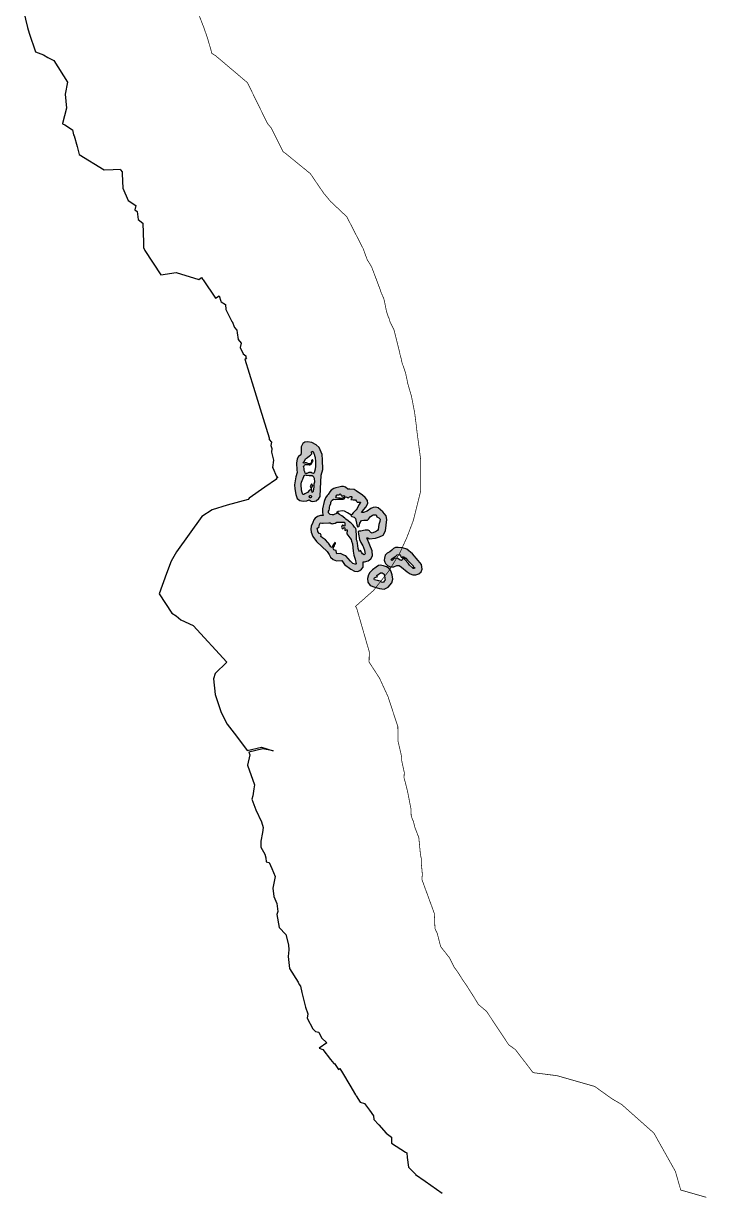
# Model space of a CAD drawing. Header units: metres. Extents: x 255476 to 378809, y 1739479 to 2227865.
# Drawn here: x 300403 to 305153, y 1946968 to 1955087 of the extents above; entities that cross this region are included whole.
import ezdxf

# ---------------------------------------------------------------- set-up
doc = ezdxf.new("R2010")
doc.units = ezdxf.units.M
doc.header["$MEASUREMENT"] = 0
for name, color, linetype in [('COASTLINE', 5, 'Continuous'), ('DISTRICT BOUNDRY', 86, 'Continuous'), ('MANGROOVE BUFFER ZONE', 120, 'Continuous')]:
    doc.layers.add(name, color=color, linetype=linetype)

msp = doc.modelspace()

# ---------------------------------------------------------------- hatches: boundary and pattern name
at = {"layer": 'MANGROOVE BUFFER ZONE'}
h = msp.add_hatch(dxfattribs=at)
h.set_pattern_fill('GRASS', color=256, scale=18)
h.paths.add_polyline_path([(302472.9, 1951947.2), (302484.2, 1951985.7), (302482.9, 1952052.9), (302479.8, 1952091.4), (302460.5, 1952138.9), (302438.9, 1952158.5), (302408.3, 1952173.5), (302379.4, 1952179.1), (302359.4, 1952176.3), (302345, 1952166), (302333.4, 1952144.8), (302334.8, 1952133.6), (302333.3, 1952104.4), (302331.6, 1952089.3), (302316.6, 1952075.6), (302307.3, 1952060.2), (302302.2, 1952030.2), (302305.1, 1951983), (302307.4, 1951966.3), (302297.1, 1951935.4), (302288.8, 1951879.9), (302290.6, 1951851.9), (302298.1, 1951813.6), (302306.3, 1951785.7), (302324.5, 1951770.3), (302348.5, 1951766), (302373.6, 1951767.6), (302389.9, 1951775.1), (302404.6, 1951765.1), (302414.8, 1951763.4), (302438.3, 1951769), (302456.9, 1951785.3), (302465.7, 1951797.8), (302468.5, 1951852.5)])
h.paths.add_polyline_path([(302421.5, 1951862.5), (302419.7, 1951851.3), (302416.7, 1951832.6), (302411.4, 1951826.3), (302407.6, 1951843.7), (302407.2, 1951857.2), (302410.7, 1951867.8), (302413, 1951870.2), (302415.2, 1951874.1), (302409.9, 1951880.6), (302408.1, 1951883.3), (302406.7, 1951885), (302404.2, 1951882), (302401.3, 1951875.1), (302396.8, 1951867.3), (302402.1, 1951858.8), (302402.8, 1951848.5), (302398.8, 1951845.1), (302392.2, 1951842), (302378.9, 1951825.5), (302360.6, 1951817.4), (302353.2, 1951813.2), (302346.3, 1951812.1), (302341.6, 1951825.4), (302337.3, 1951842.4), (302335.9, 1951857.1), (302333.9, 1951868.4), (302333.4, 1951886.5), (302333.3, 1951886.3), (302333.4, 1951886.5), (302333.4, 1951886.5), (302336.9, 1951897.1), (302341.6, 1951909.3), (302347, 1951919.9), (302355.5, 1951945.3), (302360.5, 1951948), (302366.2, 1951949), (302369.5, 1951945.8), (302391.2, 1951945.3), (302409.9, 1951943.8), (302417.2, 1951939.1), (302425.9, 1951926.5), (302426.3, 1951898.8), (302421.8, 1951884.1)], flags=16)
h.paths.add_polyline_path([(302401.2, 1951805.3), (302403.6, 1951803.4), (302406.2, 1951800), (302406.6, 1951795.8), (302404.5, 1951791.5), (302400.3, 1951789.1), (302396.1, 1951789.1), (302391.8, 1951792), (302390.8, 1951796.8), (302390.7, 1951796.9), (302393.7, 1951802.5), (302397.2, 1951804.6)], flags=16)
h.paths.add_polyline_path([(302419.4, 1951957.5), (302410.1, 1951960.9), (302404.7, 1951965.7), (302397.9, 1951964.8), (302390.5, 1951965), (302387.6, 1951964.9), (302384.1, 1951962.8), (302378.8, 1951960.1), (302372.9, 1951958), (302367.3, 1951957.9), (302363.4, 1951961.3), (302360.6, 1951970.2), (302356.4, 1951979.2), (302355.4, 1951993.2), (302353.1, 1952001.7), (302351.6, 1952008.4), (302352.7, 1952009.6), (302354.3, 1952012.4), (302358.1, 1952016.4), (302359.6, 1952018.8), (302364.5, 1952021.2), (302366.2, 1952021.2), (302369.3, 1952021.2), (302376.6, 1952020.3), (302381.3, 1952020.1), (302386.7, 1952020.1), (302390.4, 1952018.8), (302395, 1952018.5), (302398, 1952019.4), (302400, 1952020.5), (302403.3, 1952022.4), (302408.1, 1952031.2), (302410.9, 1952035.9), (302414.8, 1952043.2), (302417.6, 1952047.1), (302416.6, 1952051.9), (302413.3, 1952054), (302410.2, 1952053.9), (302408.1, 1952051.8), (302407, 1952049.4), (302406.3, 1952046), (302406.2, 1952039.7), (302404.7, 1952034.7), (302400.6, 1952026.9), (302397.4, 1952026.1), (302392.7, 1952025.8), (302388.7, 1952026.2), (302376.2, 1952031.3), (302372.2, 1952032.4), (302368.6, 1952031.9), (302363, 1952031.5), (302356.3, 1952030.7), (302350.3, 1952029.5), (302349.3, 1952035.6), (302357.9, 1952044.7), (302364, 1952059.6), (302378, 1952069.7), (302391.4, 1952080.7), (302400, 1952086.4), (302407.9, 1952094.5), (302406.5, 1952106.9), (302407.5, 1952114.3), (302412.6, 1952112.3), (302421.6, 1952099.4), (302431.1, 1952069.6), (302434.9, 1952042.6), (302433.4, 1952009), (302432.6, 1951988.7), (302423.8, 1951963.1)], flags=16)
h.paths.add_polyline_path([(302761, 1951807.3), (302717, 1951837.7), (302703.8, 1951847.4), (302673.2, 1951850.6), (302658.5, 1951849.2), (302642.1, 1951862.8), (302628.6, 1951868.4), (302615.3, 1951867.7), (302596.2, 1951863.6), (302575.2, 1951859.4), (302560.5, 1951853.4), (302543.8, 1951842.9), (302533.6, 1951829.9), (302521.7, 1951812.9), (302516.1, 1951805.9), (302503.2, 1951789.7), (302494.5, 1951764.3), (302483.2, 1951713.2), (302482.2, 1951685.2), (302486.7, 1951665.5), (302469.5, 1951666.1), (302449, 1951659.6), (302431.6, 1951647.7), (302422.8, 1951635.8), (302416.3, 1951618.8), (302403.2, 1951593.3), (302400.9, 1951571.7), (302402.8, 1951551), (302415.7, 1951521.5), (302440.5, 1951485.4), (302514.5, 1951416.5), (302528.4, 1951394.4), (302537.4, 1951377.2), (302556.1, 1951360.5), (302580.2, 1951352.4), (302616, 1951353.7), (302635.4, 1951326.9), (302678.6, 1951292.9), (302705.6, 1951280.3), (302727.5, 1951278.3), (302742.2, 1951283.8), (302754.7, 1951293.8), (302764.5, 1951308.1), (302765.9, 1951344.1), (302774.3, 1951344.1), (302800.4, 1951352.4), (302819.1, 1951366.1), (302829.7, 1951387), (302827.2, 1951421.6), (302811.7, 1951461.2), (302789.9, 1951511.6), (302796.9, 1951510.8), (302807.5, 1951503.6), (302850.7, 1951509.2), (302879.2, 1951518.7), (302903.4, 1951529.3), (302921.1, 1951560.8), (302930.8, 1951638.2), (302924.6, 1951663.6), (302901.5, 1951691.6), (302870.7, 1951719.1), (302854.1, 1951723.5), (302834.3, 1951722.6), (302818.1, 1951715.6), (302792.6, 1951696.8), (302768.5, 1951686.8), (302752.8, 1951686.9), (302770.7, 1951707.4), (302783.8, 1951724.4), (302797, 1951750.6), (302794.9, 1951769.9), (302779.3, 1951791.8)])
h.paths.add_polyline_path([(302559.2, 1951779.4), (302575.1, 1951778.3), (302595.8, 1951779.4), (302609.2, 1951781.1), (302626.2, 1951780.3), (302634.1, 1951783.3), (302637.1, 1951789.6), (302640.5, 1951793.3), (302646, 1951795.2), (302651.4, 1951794.2), (302657, 1951790.6), (302660.7, 1951787.7), (302664.2, 1951788.5), (302670.2, 1951796.2), (302677.1, 1951799.6), (302683.3, 1951799.7), (302687.7, 1951795.2), (302686, 1951790.8), (302684.6, 1951784.8), (302680.7, 1951776.7), (302695.6, 1951775.1), (302709.7, 1951776.2), (302713.1, 1951774.8), (302716.9, 1951769.2), (302720.4, 1951763.3), (302724.5, 1951759.2), (302747.1, 1951758.8), (302744.8, 1951752.5), (302734.3, 1951740), (302723.3, 1951716.1), (302716.5, 1951706), (302695.8, 1951684), (302686.7, 1951674.3), (302678.7, 1951671), (302682, 1951663.3), (302686.7, 1951660.3), (302702, 1951654.1), (302711.6, 1951645.5), (302714.3, 1951633.7), (302719.6, 1951612.4), (302722.2, 1951601), (302726, 1951588.5), (302734.5, 1951589.1), (302738.5, 1951593.5), (302743.2, 1951612.7), (302754.5, 1951632), (302770.6, 1951635.2), (302794.4, 1951633.2), (302803.2, 1951640.7), (302815.5, 1951659.1), (302827.9, 1951667.7), (302835.4, 1951672), (302847.6, 1951672), (302854.8, 1951670.5), (302861, 1951657), (302873.4, 1951649.5), (302884.6, 1951640.8), (302880.4, 1951625.1), (302874.7, 1951605), (302869.4, 1951570.4), (302865.2, 1951561.9), (302852.1, 1951552.2), (302836.8, 1951547.3), (302827.5, 1951544.8), (302819.3, 1951548.1), (302812.7, 1951554.7), (302809.7, 1951559.3), (302800.8, 1951565), (302778.3, 1951565.5), (302767.8, 1951562.5), (302750.2, 1951558.1), (302736.6, 1951557.9), (302731.8, 1951555.8), (302734.1, 1951537.9), (302739.3, 1951499.5), (302750.2, 1951479.1), (302762.9, 1951455), (302764.9, 1951450.1), (302768.1, 1951445.2), (302774.3, 1951425.3), (302777.8, 1951410), (302779.3, 1951399.2), (302773.1, 1951394.2), (302760.7, 1951400.9), (302754.8, 1951412.3), (302749.3, 1951420.6), (302744.7, 1951422.4), (302741, 1951415), (302735, 1951423.7), (302730.6, 1951437.4), (302726.9, 1951474.1), (302723, 1951487.9), (302719, 1951498), (302718.9, 1951535.5), (302717.8, 1951555.7), (302717.2, 1951563.5), (302713.6, 1951575.1), (302704.2, 1951586), (302695.4, 1951599.8), (302681.4, 1951612.2), (302674.5, 1951618.9), (302661.6, 1951628.9), (302646, 1951641.4), (302637, 1951649.1), (302617, 1951664.5), (302600.7, 1951674.6), (302590.8, 1951680.7), (302591, 1951693.9), (302582.3, 1951688.2), (302580.2, 1951680.7), (302563.9, 1951672.5), (302558.6, 1951671.1), (302549.2, 1951672.1), (302536.1, 1951673.1), (302530.5, 1951678.4), (302529.8, 1951680.2), (302525.8, 1951681.5), (302523.5, 1951687.3), (302524.9, 1951697), (302529.8, 1951703), (302531, 1951712), (302532, 1951724.7), (302534.4, 1951733.6), (302540.2, 1951750), (302541.6, 1951756.9), (302545.8, 1951768.4), (302550.7, 1951774.1)], flags=16)
h.paths.add_polyline_path([(302559.2, 1951779.4), (302575.1, 1951778.3), (302595.8, 1951779.4), (302609.2, 1951781.1), (302626.2, 1951780.3), (302634.1, 1951783.3), (302637.1, 1951789.6), (302640.5, 1951793.3), (302646, 1951795.2), (302651.4, 1951794.2), (302657, 1951790.6), (302660.7, 1951787.7), (302664.2, 1951788.5), (302670.2, 1951796.2), (302677.1, 1951799.6), (302683.3, 1951799.7), (302687.7, 1951795.2), (302686, 1951790.8), (302684.6, 1951784.8), (302680.7, 1951776.7), (302695.6, 1951775.1), (302709.7, 1951776.2), (302713.1, 1951774.8), (302716.9, 1951769.2), (302720.4, 1951763.3), (302724.5, 1951759.2), (302747.1, 1951758.8), (302744.8, 1951752.5), (302734.3, 1951740), (302723.3, 1951716.1), (302716.5, 1951706), (302695.8, 1951684), (302686.7, 1951674.3), (302678.7, 1951671), (302667.1, 1951678.6), (302656.1, 1951685.8), (302634.9, 1951695.9), (302621.2, 1951698), (302592.1, 1951694.6), (302582.3, 1951688.2), (302580.2, 1951680.7), (302563.9, 1951672.5), (302558.6, 1951671.1), (302549.2, 1951672.1), (302536.1, 1951673.1), (302530.5, 1951678.4), (302529.8, 1951680.2), (302525.8, 1951681.5), (302523.5, 1951687.3), (302524.9, 1951697), (302529.8, 1951703), (302531, 1951712), (302532, 1951724.7), (302534.4, 1951733.6), (302540.2, 1951750), (302541.6, 1951756.9), (302545.8, 1951768.4), (302550.7, 1951774.1)], flags=0)
h.paths.add_polyline_path([(302577.1, 1951797.1), (302578.5, 1951801.9), (302581.4, 1951807.4), (302584.2, 1951809.3), (302591.1, 1951810.1), (302596.8, 1951809.1), (302599.4, 1951810.4), (302601.1, 1951813.4), (302605.2, 1951816.4), (302609.4, 1951813.1), (302611.1, 1951810.3), (302613.6, 1951804.9), (302616.6, 1951802.6), (302620.1, 1951799.6), (302621.9, 1951800.9), (302625.2, 1951803.2), (302628.7, 1951805.1), (302635.5, 1951804.2), (302635.8, 1951800.9), (302635.2, 1951796.3), (302631.2, 1951792.8), (302629.5, 1951791.2), (302626.5, 1951789.5), (302618.7, 1951787.6), (302610.3, 1951785.5), (302605, 1951786.6), (302586.8, 1951787.2), (302577, 1951789.3), (302576.5, 1951791.8)], flags=16)
h.paths.add_polyline_path([(302583.3, 1951619.3), (302624.2, 1951620.4), (302635.5, 1951619.8), (302638.7, 1951610), (302637.8, 1951594.7), (302632.5, 1951593.3), (302627, 1951597.4), (302622.5, 1951600.6), (302618.3, 1951596.5), (302615.2, 1951586.3), (302616.9, 1951581), (302620.4, 1951577.1), (302624.5, 1951574.6), (302628.1, 1951578.6), (302633.6, 1951582.4), (302636.7, 1951582.4), (302637.9, 1951579.7), (302638.1, 1951564.5), (302640.2, 1951562.2), (302644.7, 1951565.4), (302649.4, 1951566.9), (302654.3, 1951566.7), (302655.3, 1951562.2), (302655.1, 1951554.6), (302651.8, 1951547.5), (302652.5, 1951538.1), (302659.8, 1951530.6), (302673.5, 1951512.4), (302682.6, 1951499.2), (302685, 1951488.2), (302690.2, 1951469.7), (302696.2, 1951419.4), (302701.6, 1951390), (302709, 1951363.3), (302715.8, 1951331.1), (302713.9, 1951327.2), (302709, 1951327.2), (302693.4, 1951332.9), (302677.8, 1951350), (302660.9, 1951367.3), (302645.6, 1951387.4), (302631.9, 1951392), (302607.8, 1951402), (302582.5, 1951400.2), (302579.9, 1951407.3), (302577.8, 1951422.5), (302568.3, 1951426), (302562.6, 1951428.2), (302558.5, 1951432.9), (302557.2, 1951441.6), (302565.7, 1951455.7), (302569.3, 1951463.9), (302573.4, 1951470.9), (302571.4, 1951480.1), (302564.7, 1951472.6), (302555.2, 1951458.2), (302549.7, 1951443.3), (302541.6, 1951448.5), (302533.4, 1951461.4), (302525.1, 1951473.4), (302519.8, 1951479.4), (302503.6, 1951497.4), (302483, 1951512), (302472.2, 1951520.7), (302473.2, 1951529.8), (302469.2, 1951538.6), (302459.4, 1951542.5), (302449.8, 1951554.6), (302448.3, 1951570.7), (302445.9, 1951578.6), (302451.3, 1951581.8), (302456.9, 1951582.9), (302459.7, 1951589.8), (302457.5, 1951592.8), (302458.7, 1951592.9), (302461.1, 1951603), (302466.2, 1951613.2), (302473.2, 1951616.6), (302477.3, 1951613.2), (302480.4, 1951610.7), (302483.1, 1951612.6), (302486.6, 1951614.4), (302526.3, 1951616.2), (302536.2, 1951614.6), (302540.5, 1951611.2), (302547.5, 1951610.9), (302551.7, 1951607.8), (302559.1, 1951611.3), (302570.9, 1951614.4)], flags=16)
h.paths.add_polyline_path([(302946.1, 1951297.5), (302927.5, 1951310.8), (302907.9, 1951317.5), (302882.9, 1951320.8), (302872.3, 1951319.8), (302856.6, 1951306.6), (302830.1, 1951288.8), (302810.6, 1951271.5), (302801.5, 1951254), (302796.2, 1951227.8), (302798.1, 1951202.3), (302814, 1951180.9), (302845.8, 1951167.6), (302878.9, 1951158.4), (302912.5, 1951153.9), (302940.2, 1951169), (302965.6, 1951198.1), (302971.8, 1951224.3), (302966.5, 1951253.2), (302958, 1951281)])
h.paths.add_polyline_path([(302876.4, 1951262.2), (302886.5, 1951267.4), (302896.7, 1951267.3), (302903.4, 1951262.7), (302910, 1951259.3), (302912.6, 1951251.8), (302916.3, 1951227.5), (302918, 1951222.5), (302919, 1951216.9), (302910.9, 1951210.1), (302906.6, 1951202.9), (302900.1, 1951201.2), (302893.2, 1951204.2), (302886.7, 1951210.4), (302875.4, 1951212.3), (302872.7, 1951213.1), (302864.6, 1951214.8), (302852.8, 1951217), (302844.1, 1951220.1), (302841.4, 1951224.4), (302841.2, 1951224.7), (302842.7, 1951228.2), (302845.2, 1951232.9), (302854.3, 1951237.3), (302863.2, 1951241.1), (302865.2, 1951244.5), (302859.8, 1951245.7), (302860.2, 1951249.5), (302869.3, 1951256.8)], flags=16)
h.paths.add_polyline_path([(303107.3, 1951399.6), (303069.8, 1951432.7), (303038.6, 1951441.9), (303008.6, 1951444.3), (302989.6, 1951443.4), (302976.6, 1951436.7), (302965.3, 1951425.2), (302950.1, 1951413.3), (302932.8, 1951404.6), (302918.3, 1951390), (302913.4, 1951371.1), (302911.1, 1951357), (302915.4, 1951343.3), (302920.5, 1951333.3), (302935.6, 1951318.4), (302954.1, 1951310), (302979, 1951310.6), (302999.7, 1951318.4), (303014.5, 1951319.5), (303032.3, 1951308.2), (303071.1, 1951274.9), (303091.5, 1951261.4), (303111, 1951254.5), (303131.6, 1951254.6), (303151.6, 1951261), (303168.8, 1951274.3), (303175.2, 1951294.6), (303171.4, 1951325.1), (303147.1, 1951354.7)])
h.paths.add_polyline_path([(302959.2, 1951360.1), (302959.7, 1951361.5), (302966.5, 1951366.7), (302973, 1951372.1), (302980.2, 1951376.4), (302988.4, 1951380.8), (302994.3, 1951386.1), (303001.6, 1951394.2), (303012.4, 1951396.1), (303017.1, 1951395.4), (303024.7, 1951386.9), (303030.1, 1951377.7), (303035.3, 1951373.9), (303039.8, 1951378.9), (303048.1, 1951379.6), (303062.9, 1951370.6), (303073.1, 1951357), (303082.2, 1951347.2), (303102.7, 1951326.5), (303112.3, 1951316.2), (303113.7, 1951312.5), (303123.4, 1951303.9), (303121.5, 1951299.1), (303113.8, 1951299), (303107.8, 1951303), (303087.1, 1951320.9), (303077.2, 1951335.5), (303056.1, 1951360.8), (303045.7, 1951366.9), (303040.2, 1951369.2), (303037.6, 1951359.3), (303031.1, 1951354.8), (303021.7, 1951357.3), (303005.5, 1951366.7), (302994.5, 1951369.1), (302981.5, 1951368.3), (302976.8, 1951364.1), (302969.2, 1951357.1), (302966.8, 1951353.6), (302961.8, 1951356.2)], flags=16)

# ---------------------------------------------------------------- linework, layer by layer
at = {"layer": 'COASTLINE', "color": 1, "flags": 128}
msp.add_lwpolyline([(301609.5, 1955183, 5, 5, 0), (301658.1, 1955056.7, 5, 5, 0), (301681.6, 1954990.2, 5, 5, 0), (301708.1, 1954899.1, 5, 5, 0), (301712.5, 1954878.8, 5, 5, 0), (301741.7, 1954860.3, 5, 5, 0), (301961, 1954674.6, 5, 5, 0), (302057.2, 1954478.4, 5, 5, 0), (302100.4, 1954390.4, 5, 5, 0), (302126.1, 1954360.2, 5, 5, 0), (302208.9, 1954194.5, 5, 5, 0), (302218.9, 1954188.5, 5, 5, 0), (302398.2, 1954042.5, 5, 5, 0), (302490, 1953907.9, 5, 5, 0), (302537.4, 1953850.6, 5, 5, 0), (302651.6, 1953742.7, 5, 5, 0), (302766.1, 1953519.8, 5, 5, 0), (302789.2, 1953455.2, 5, 5, 0), (302795, 1953441.9, 5, 5, 0), (302824.2, 1953394.4, 5, 5, 0), (302885.9, 1953230.4, 5, 5, 0), (302888.1, 1953221.7, 5, 5, 0), (302909.9, 1953171.1, 5, 5, 0), (302926.6, 1953089.4, 5, 5, 0), (302935.3, 1953059.4, 5, 5, 0), (302944.8, 1953037.6, 5, 5, 0), (302953.3, 1953008.5, 5, 5, 0), (302979, 1952959.2, 5, 5, 0), (303017.3, 1952806.1, 5, 5, 0), (303021.8, 1952784.9, 5, 5, 0), (303029.9, 1952755.7, 5, 5, 0), (303035.4, 1952729.3, 5, 5, 0), (303060.7, 1952655.3, 5, 5, 0), (303075.6, 1952582.8, 5, 5, 0), (303079.2, 1952570.4, 5, 5, 0), (303101.1, 1952495.7, 5, 5, 0), (303123.4, 1952380.1, 5, 5, 0), (303130.3, 1952326.4, 5, 5, 0), (303136, 1952281.9, 5, 5, 0), (303139.7, 1952247.2, 5, 5, 0), (303143.6, 1952215.6, 5, 5, 0), (303148.8, 1952180.9, 5, 5, 0), (303164.9, 1952056, 5, 5, 0), (303164.9, 1951835.1, 5, 5, 0), (303113.8, 1951631, 5, 5, 0), (303069.3, 1951514.2, 5, 5, 0), (303019.6, 1951404.8, 5, 5, 0), (302941.4, 1951277.9, 5, 5, 0), (302837.3, 1951145.7, 5, 5, 0), (302712, 1951034.7, 5, 5, 0), (302720.3, 1951022.2, 5, 5, 0), (302807.8, 1950719.5, 5, 5, 0), (302806.7, 1950647.6, 5, 5, 0), (302878.8, 1950536.6, 5, 5, 0), (302938.6, 1950406.8, 5, 5, 0), (303006.3, 1950199.6, 5, 5, 0), (303007.9, 1950098, 5, 5, 0), (303032, 1949993.2, 5, 5, 0), (303032.9, 1949964.4, 5, 5, 0), (303051.3, 1949880.5, 5, 5, 0), (303049.4, 1949843.6, 5, 5, 0), (303058.9, 1949809.5, 5, 5, 0), (303074.7, 1949745.9, 5, 5, 0), (303097.4, 1949628.2, 5, 5, 0), (303099.5, 1949576.3, 5, 5, 0), (303114.4, 1949541.3, 5, 5, 0), (303124.7, 1949499.7, 5, 5, 0), (303152.1, 1949428.1, 5, 5, 0), (303163.6, 1949310.4, 5, 5, 0), (303169.3, 1949282.9, 5, 5, 0), (303170.3, 1949241.7, 5, 5, 0), (303177.1, 1949171.1, 5, 5, 0), (303174.8, 1949153.8, 5, 5, 0), (303173.9, 1949136.4, 5, 5, 0), (303260.2, 1948900.8, 5, 5, 0), (303264.5, 1948795.5, 5, 5, 0), (303279.9, 1948763.8, 5, 5, 0), (303304.3, 1948670, 5, 5, 0), (303364.8, 1948593.5, 5, 5, 0), (303398.7, 1948526.9, 5, 5, 0), (303420.2, 1948497.7, 5, 5, 0), (303456, 1948441.3, 5, 5, 0), (303486.5, 1948396.5, 5, 5, 0), (303537, 1948317.1, 5, 5, 0), (303567, 1948267.7, 5, 5, 0), (303622.3, 1948221.5, 5, 5, 0), (303775.5, 1947990.3, 5, 5, 0), (303777.7, 1947987.9, 5, 5, 0), (303823.6, 1947954.6, 5, 5, 0), (303946.5, 1947794.6, 5, 5, 0), (304113.2, 1947773.4, 5, 5, 0), (304374.7, 1947698.8, 5, 5, 0), (304495.6, 1947612.3, 5, 5, 0), (304562.6, 1947573.2, 5, 5, 0), (304786.3, 1947374.5, 5, 5, 0), (304935.8, 1947108.2, 5, 5, 0), (304972.9, 1946978.8, 5, 5, 0), (305150.4, 1946928.2, 5, 5, 0)], format="xyseb", dxfattribs=at)
at = {"layer": 'DISTRICT BOUNDRY'}
msp.add_polyline3d([(300403.4, 1955173.9, 0), (300432.5, 1955058, 0), (300444.1, 1955017.8, 0), (300487.2, 1954888.5, 0), (300542.4, 1954867.3, 0), (300572.5, 1954850.3, 0), (300615.7, 1954828, 0), (300710.8, 1954678.2, 0), (300693.4, 1954594.7, 0), (300702.9, 1954496.6, 0), (300676.5, 1954391, 0), (300675.7, 1954387.6, 0), (300691.9, 1954381.5, 0), (300744.2, 1954345.9, 0), (300753, 1954311, 0), (300757.7, 1954304.7, 0), (300778.5, 1954231.8, 0), (300790.4, 1954176.4, 0), (300964.8, 1954069.6, 0), (301027.4, 1954071, 0), (301076.6, 1954072.8, 0), (301079.5, 1954069, 0), (301090.2, 1954054.8, 0), (301090.3, 1954042.1, 0), (301094.7, 1953942.5, 0), (301132, 1953855.7, 0), (301184.8, 1953821.2, 0), (301178.6, 1953790.5, 0), (301194.8, 1953778.2, 0), (301201.6, 1953723.9, 0), (301234.5, 1953698.1, 0), (301239.6, 1953564.5, 0), (301238.7, 1953529.7, 0), (301248.4, 1953508.5, 0), (301359.2, 1953339.1, 0), (301465.6, 1953356.2, 0), (301623.5, 1953307.6, 0), (301642, 1953320.3, 0), (301648.6, 1953309.6, 0), (301652.4, 1953303.4, 0), (301653.8, 1953304.4, 0), (301739.9, 1953177.1, 0), (301763.4, 1953192.9, 0), (301777, 1953155.8, 0), (301778.3, 1953152.2, 0), (301808.8, 1953131.9, 0), (301811.7, 1953097.9, 0), (301853.4, 1953015, 0), (301854, 1953013.7, 0), (301871.3, 1952972.3, 0), (301887.9, 1952953.6, 0), (301890.4, 1952935.1, 0), (301896.5, 1952889.9, 0), (301917.7, 1952864.1, 0), (301911, 1952833, 0), (301930.5, 1952789.9, 0), (301950, 1952776.2, 0), (301948.7, 1952765.5, 0), (301949.9, 1952763.4, 0), (301954.3, 1952756, 0), (301942.7, 1952752.6, 0), (302002.4, 1952557.8, 0), (302048.5, 1952408.9, 0), (302111.7, 1952207.1, 0), (302112.4, 1952198.2, 0), (302112.7, 1952193.7, 0), (302127.9, 1952176.2, 0), (302123.4, 1952152.1, 0), (302130.8, 1952133.2, 0), (302128.7, 1952106.6, 0), (302143.1, 1952052.2, 0), (302135.7, 1951999.6, 0), (302139.8, 1951992.3, 0), (302160, 1951941.2, 0), (302173.3, 1951927.6, 0), (302159.8, 1951925.7, 0), (302161.9, 1951918.8, 0), (302082.4, 1951863.7, 0), (301973.1, 1951788, 0), (301964.9, 1951777.5, 0), (301819.3, 1951738.1, 0), (301716, 1951705.3, 0), (301642.9, 1951660.3, 0), (301468.5, 1951414.2, 0), (301430.2, 1951348.5, 0), (301397.4, 1951263.8, 0), (301348, 1951123, 0), (301435.8, 1950987.8, 0), (301466.5, 1950969.1, 0), (301497.5, 1950940.7, 0), (301582.8, 1950902.2, 0), (301816.9, 1950647.7, 0), (301735.6, 1950568.1, 0), (301725.6, 1950531.3, 0), (301736.3, 1950422.3, 0), (301777.8, 1950296.7, 0), (301819.3, 1950216.8, 0), (301885.3, 1950131.9, 0), (301959.5, 1950033.7, 0), (302058.9, 1950057.1, 0), (302140.2, 1950030.4, 0), (302067.1, 1950046, 0), (301971.7, 1950022, 0), (301977.3, 1950003.1, 0), (301961.1, 1949932.6, 0), (302009.6, 1949794.2, 0), (302005.8, 1949768, 0), (302003.4, 1949750.2, 0), (301999, 1949717.5, 0), (301991.7, 1949695.3, 0), (302019.8, 1949620.2, 0), (302059.1, 1949538.6, 0), (302070.4, 1949498.3, 0), (302064.6, 1949464.1, 0), (302054.2, 1949402.3, 0), (302055, 1949361, 0), (302081.5, 1949311.8, 0), (302089.3, 1949287.2, 0), (302091.9, 1949258.6, 0), (302109.7, 1949255.2, 0), (302113.1, 1949254.5, 0), (302129.7, 1949214.2, 0), (302153.8, 1949158.2, 0), (302137.7, 1949077.2, 0), (302144.9, 1949019.6, 0), (302164.3, 1948969.4, 0), (302173.3, 1948913.6, 0), (302164.2, 1948893.2, 0), (302182.4, 1948802.5, 0), (302228.1, 1948755.5, 0), (302247.5, 1948683.3, 0), (302248.4, 1948648.9, 0), (302245.1, 1948601.3, 0), (302252.3, 1948518.9, 0), (302314.6, 1948423.1, 0), (302319.9, 1948406.2, 0), (302329.6, 1948395.1, 0), (302338.4, 1948352.1, 0), (302364.2, 1948249.8, 0), (302380.3, 1948203.9, 0), (302377.1, 1948173.3, 0), (302415.6, 1948098.9, 0), (302434.3, 1948080.4, 0), (302457.6, 1948075.7, 0), (302475.9, 1948037, 0), (302512.5, 1948001.4, 0), (302459.5, 1947964.9, 0), (302485.6, 1947954.5, 0), (302538.3, 1947886.8, 0), (302561.4, 1947858.9, 0), (302565.5, 1947858.7, 0), (302592.9, 1947815.3, 0), (302603.3, 1947823.6, 0), (302621.8, 1947792.9, 0), (302672, 1947706.8, 0), (302711.7, 1947641.5, 0), (302713.8, 1947638, 0), (302715.9, 1947634.5, 0), (302743.6, 1947589, 0), (302775, 1947580.7, 0), (302808.5, 1947534.6, 0), (302836.6, 1947495.5, 0), (302839.6, 1947468.8, 0), (302874.4, 1947431.5, 0), (302924.5, 1947374.2, 0), (302925.3, 1947373.2, 0), (302963.1, 1947347.3, 0), (302961.4, 1947305.6, 0), (303060.2, 1947242.1, 0), (303067.9, 1947237.2, 0), (303072.3, 1947205.2, 0), (303081.5, 1947138.1, 0), (303128.2, 1947088.2, 0), (303130.1, 1947086.8, 0), (303196.6, 1947039.9, 0), (303315.5, 1946956.6, 0)], dxfattribs=at)
at = {"layer": 'MANGROOVE BUFFER ZONE', "flags": 128}
for points in [[(302484.2, 1951985.7), (302482.9, 1952052.9), (302479.8, 1952091.4), (302460.5, 1952138.9), (302438.9, 1952158.5), (302408.3, 1952173.5), (302379.4, 1952179.1), (302359.4, 1952176.3), (302345, 1952166), (302333.4, 1952144.8), (302334.8, 1952133.6), (302333.3, 1952104.4), (302331.6, 1952089.3), (302316.6, 1952075.6), (302307.3, 1952060.2), (302302.2, 1952030.2), (302305.1, 1951983), (302307.4, 1951966.3), (302297.1, 1951935.4), (302288.8, 1951879.9), (302290.6, 1951851.9), (302298.1, 1951813.6), (302306.3, 1951785.7), (302324.5, 1951770.3), (302348.5, 1951766), (302373.6, 1951767.6), (302389.9, 1951775.1), (302404.6, 1951765.1), (302414.8, 1951763.4), (302438.3, 1951769), (302456.9, 1951785.3), (302465.7, 1951797.8), (302468.5, 1951852.5), (302472.9, 1951947.2)], [(302363.4, 1951961.3), (302360.6, 1951970.2), (302356.4, 1951979.2), (302355.4, 1951993.2), (302353.1, 1952001.7), (302351.6, 1952008.4), (302352.7, 1952009.6), (302354.3, 1952012.4), (302358.1, 1952016.4), (302359.6, 1952018.8), (302364.5, 1952021.2), (302366.2, 1952021.2), (302369.3, 1952021.2), (302376.6, 1952020.3), (302381.3, 1952020.1), (302386.7, 1952020.1), (302390.4, 1952018.8), (302395, 1952018.5), (302398, 1952019.4), (302400, 1952020.5), (302403.3, 1952022.4), (302408.1, 1952031.2), (302410.9, 1952035.9), (302414.8, 1952043.2), (302417.6, 1952047.1), (302416.6, 1952051.9), (302413.3, 1952054), (302410.2, 1952053.9), (302408.1, 1952051.8), (302407, 1952049.4), (302406.3, 1952046), (302406.2, 1952039.7), (302404.7, 1952034.7), (302400.6, 1952026.9), (302397.4, 1952026.1), (302392.7, 1952025.8), (302388.7, 1952026.2), (302376.2, 1952031.3), (302372.2, 1952032.4), (302368.6, 1952031.9), (302363, 1952031.5), (302356.3, 1952030.7), (302350.3, 1952029.5), (302349.3, 1952035.6), (302357.9, 1952044.7), (302364, 1952059.6), (302378, 1952069.7), (302391.4, 1952080.7), (302400, 1952086.4), (302407.9, 1952094.5), (302406.5, 1952106.9), (302407.5, 1952114.3), (302412.6, 1952112.3), (302421.6, 1952099.4), (302431.1, 1952069.6), (302434.9, 1952042.6), (302433.4, 1952009), (302432.6, 1951988.7), (302423.8, 1951963.1), (302419.4, 1951957.5), (302410.1, 1951960.9), (302404.7, 1951965.7), (302397.9, 1951964.8), (302390.5, 1951965), (302387.6, 1951964.9), (302384.1, 1951962.8), (302378.8, 1951960.1), (302372.9, 1951958), (302367.3, 1951957.9)], [(302355.5, 1951945.3), (302360.5, 1951948), (302366.2, 1951949), (302369.5, 1951945.8), (302391.2, 1951945.3), (302409.9, 1951943.8), (302417.2, 1951939.1), (302425.9, 1951926.5), (302426.3, 1951898.8), (302421.8, 1951884.1), (302421.5, 1951862.5), (302419.7, 1951851.3), (302416.7, 1951832.6), (302411.4, 1951826.3), (302407.6, 1951843.7), (302407.2, 1951857.2), (302410.7, 1951867.8), (302413, 1951870.2), (302415.2, 1951874.1), (302409.9, 1951880.6), (302408.1, 1951883.3), (302406.7, 1951885), (302404.2, 1951882), (302401.3, 1951875.1), (302396.8, 1951867.3), (302402.1, 1951858.8), (302402.8, 1951848.5), (302398.8, 1951845.1), (302392.2, 1951842), (302378.9, 1951825.5), (302360.6, 1951817.4), (302353.2, 1951813.2), (302346.3, 1951812.1), (302341.6, 1951825.4), (302337.3, 1951842.4), (302335.9, 1951857.1), (302333.9, 1951868.4), (302333.4, 1951886.5), (302333.3, 1951886.3), (302333.4, 1951886.5), (302333.4, 1951886.5), (302336.9, 1951897.1), (302341.6, 1951909.3), (302347, 1951919.9)], [(302924.6, 1951663.6), (302901.5, 1951691.6), (302870.7, 1951719.1), (302854.1, 1951723.5), (302834.3, 1951722.6), (302818.1, 1951715.6), (302792.6, 1951696.8), (302768.5, 1951686.8), (302752.8, 1951686.9), (302770.7, 1951707.4), (302783.8, 1951724.4), (302797, 1951750.6), (302794.9, 1951769.9), (302779.3, 1951791.8), (302761, 1951807.3), (302717, 1951837.7), (302703.8, 1951847.4), (302673.2, 1951850.6), (302658.5, 1951849.2), (302642.1, 1951862.8), (302628.6, 1951868.4), (302615.3, 1951867.7), (302596.2, 1951863.6), (302575.2, 1951859.4), (302560.5, 1951853.4), (302543.8, 1951842.9), (302533.6, 1951829.9), (302521.7, 1951812.9), (302516.1, 1951805.9), (302503.2, 1951789.7), (302494.5, 1951764.3), (302483.2, 1951713.2), (302482.2, 1951685.2), (302486.7, 1951665.5), (302469.5, 1951666.1), (302449, 1951659.6), (302431.6, 1951647.7), (302422.8, 1951635.8), (302416.3, 1951618.8), (302403.2, 1951593.3), (302400.9, 1951571.7), (302402.8, 1951551), (302415.7, 1951521.5), (302440.5, 1951485.4), (302514.5, 1951416.5), (302528.4, 1951394.4), (302537.4, 1951377.2), (302556.1, 1951360.5), (302580.2, 1951352.4), (302616, 1951353.7), (302635.4, 1951326.9), (302678.6, 1951292.9), (302705.6, 1951280.3), (302727.5, 1951278.3), (302742.2, 1951283.8), (302754.7, 1951293.8), (302764.5, 1951308.1), (302765.9, 1951344.1), (302774.3, 1951344.1), (302800.4, 1951352.4), (302819.1, 1951366.1), (302829.7, 1951387), (302827.2, 1951421.6), (302811.7, 1951461.2), (302789.9, 1951511.6), (302796.9, 1951510.8), (302807.5, 1951503.6), (302850.7, 1951509.2), (302879.2, 1951518.7), (302903.4, 1951529.3), (302921.1, 1951560.8), (302930.8, 1951638.2)], [(302397.2, 1951804.6), (302401.2, 1951805.3), (302403.6, 1951803.4), (302406.2, 1951800), (302406.6, 1951795.8), (302404.5, 1951791.5), (302400.3, 1951789.1), (302396.1, 1951789.1), (302391.8, 1951792), (302390.8, 1951796.8), (302390.7, 1951796.9), (302393.7, 1951802.5)], [(302525.8, 1951681.5), (302523.5, 1951687.3), (302524.9, 1951697), (302529.8, 1951703), (302531, 1951712), (302532, 1951724.7), (302534.4, 1951733.6), (302540.2, 1951750), (302541.6, 1951756.9), (302545.8, 1951768.4), (302550.7, 1951774.1), (302559.2, 1951779.4), (302575.1, 1951778.3), (302595.8, 1951779.4), (302609.2, 1951781.1), (302626.2, 1951780.3), (302634.1, 1951783.3), (302637.1, 1951789.6), (302640.5, 1951793.3), (302646, 1951795.2), (302651.4, 1951794.2), (302657, 1951790.6), (302660.7, 1951787.7), (302664.2, 1951788.5), (302670.2, 1951796.2), (302677.1, 1951799.6), (302683.3, 1951799.7), (302687.7, 1951795.2), (302686, 1951790.8), (302684.6, 1951784.8), (302680.7, 1951776.7), (302695.6, 1951775.1), (302709.7, 1951776.2), (302713.1, 1951774.8), (302716.9, 1951769.2), (302720.4, 1951763.3), (302724.5, 1951759.2), (302747.1, 1951758.8), (302744.8, 1951752.5), (302734.3, 1951740), (302723.3, 1951716.1), (302716.5, 1951706), (302695.8, 1951684), (302686.7, 1951674.3), (302678.7, 1951671), (302667.1, 1951678.6), (302656.1, 1951685.8), (302634.9, 1951695.9), (302621.2, 1951698), (302592.1, 1951694.6), (302582.3, 1951688.2), (302580.2, 1951680.7), (302563.9, 1951672.5), (302558.6, 1951671.1), (302549.2, 1951672.1), (302536.1, 1951673.1), (302530.5, 1951678.4), (302529.8, 1951680.2)], [(302525.8, 1951681.5), (302523.5, 1951687.3), (302524.9, 1951697), (302529.8, 1951703), (302531, 1951712), (302532, 1951724.7), (302534.4, 1951733.6), (302540.2, 1951750), (302541.6, 1951756.9), (302545.8, 1951768.4), (302550.7, 1951774.1), (302559.2, 1951779.4), (302575.1, 1951778.3), (302595.8, 1951779.4), (302609.2, 1951781.1), (302626.2, 1951780.3), (302634.1, 1951783.3), (302637.1, 1951789.6), (302640.5, 1951793.3), (302646, 1951795.2), (302651.4, 1951794.2), (302657, 1951790.6), (302660.7, 1951787.7), (302664.2, 1951788.5), (302670.2, 1951796.2), (302677.1, 1951799.6), (302683.3, 1951799.7), (302687.7, 1951795.2), (302686, 1951790.8), (302684.6, 1951784.8), (302680.7, 1951776.7), (302695.6, 1951775.1), (302709.7, 1951776.2), (302713.1, 1951774.8), (302716.9, 1951769.2), (302720.4, 1951763.3), (302724.5, 1951759.2), (302747.1, 1951758.8), (302744.8, 1951752.5), (302734.3, 1951740), (302723.3, 1951716.1), (302716.5, 1951706), (302695.8, 1951684), (302686.7, 1951674.3), (302678.7, 1951671), (302682, 1951663.3), (302686.7, 1951660.3), (302702, 1951654.1), (302711.6, 1951645.5), (302714.3, 1951633.7), (302719.6, 1951612.4), (302722.2, 1951601), (302726, 1951588.5), (302734.5, 1951589.1), (302738.5, 1951593.5), (302743.2, 1951612.7), (302754.5, 1951632), (302770.6, 1951635.2), (302794.4, 1951633.2), (302803.2, 1951640.7), (302815.5, 1951659.1), (302827.9, 1951667.7), (302835.4, 1951672), (302847.6, 1951672), (302854.8, 1951670.5), (302861, 1951657), (302873.4, 1951649.5), (302884.6, 1951640.8), (302880.4, 1951625.1), (302874.7, 1951605), (302869.4, 1951570.4), (302865.2, 1951561.9), (302852.1, 1951552.2), (302836.8, 1951547.3), (302827.5, 1951544.8), (302819.3, 1951548.1), (302812.7, 1951554.7), (302809.7, 1951559.3), (302800.8, 1951565), (302778.3, 1951565.5), (302767.8, 1951562.5), (302750.2, 1951558.1), (302736.6, 1951557.9), (302731.8, 1951555.8), (302734.1, 1951537.9), (302739.3, 1951499.5), (302750.2, 1951479.1), (302762.9, 1951455), (302764.9, 1951450.1), (302768.1, 1951445.2), (302774.3, 1951425.3), (302777.8, 1951410), (302779.3, 1951399.2), (302773.1, 1951394.2), (302760.7, 1951400.9), (302754.8, 1951412.3), (302749.3, 1951420.6), (302744.7, 1951422.4), (302741, 1951415), (302735, 1951423.7), (302730.6, 1951437.4), (302726.9, 1951474.1), (302723, 1951487.9), (302719, 1951498), (302718.9, 1951535.5), (302717.8, 1951555.7), (302717.2, 1951563.5), (302713.6, 1951575.1), (302704.2, 1951586), (302695.4, 1951599.8), (302681.4, 1951612.2), (302674.5, 1951618.9), (302661.6, 1951628.9), (302646, 1951641.4), (302637, 1951649.1), (302617, 1951664.5), (302600.7, 1951674.6), (302590.8, 1951680.7), (302591, 1951693.9), (302582.3, 1951688.2), (302580.2, 1951680.7), (302563.9, 1951672.5), (302558.6, 1951671.1), (302549.2, 1951672.1), (302536.1, 1951673.1), (302530.5, 1951678.4), (302529.8, 1951680.2)], [(302577, 1951789.3), (302576.5, 1951791.8), (302577.1, 1951797.1), (302578.5, 1951801.9), (302581.4, 1951807.4), (302584.2, 1951809.3), (302591.1, 1951810.1), (302596.8, 1951809.1), (302599.4, 1951810.4), (302601.1, 1951813.4), (302605.2, 1951816.4), (302609.4, 1951813.1), (302611.1, 1951810.3), (302613.6, 1951804.9), (302616.6, 1951802.6), (302620.1, 1951799.6), (302621.9, 1951800.9), (302625.2, 1951803.2), (302628.7, 1951805.1), (302635.5, 1951804.2), (302635.8, 1951800.9), (302635.2, 1951796.3), (302631.2, 1951792.8), (302629.5, 1951791.2), (302626.5, 1951789.5), (302618.7, 1951787.6), (302610.3, 1951785.5), (302605, 1951786.6), (302586.8, 1951787.2)], [(302526.3, 1951616.2), (302536.2, 1951614.6), (302540.5, 1951611.2), (302547.5, 1951610.9), (302551.7, 1951607.8), (302559.1, 1951611.3), (302570.9, 1951614.4), (302583.3, 1951619.3), (302624.2, 1951620.4), (302635.5, 1951619.8), (302638.7, 1951610), (302637.8, 1951594.7), (302632.5, 1951593.3), (302627, 1951597.4), (302622.5, 1951600.6), (302618.3, 1951596.5), (302615.2, 1951586.3), (302616.9, 1951581), (302620.4, 1951577.1), (302624.5, 1951574.6), (302628.1, 1951578.6), (302633.6, 1951582.4), (302636.7, 1951582.4), (302637.9, 1951579.7), (302638.1, 1951564.5), (302640.2, 1951562.2), (302644.7, 1951565.4), (302649.4, 1951566.9), (302654.3, 1951566.7), (302655.3, 1951562.2), (302655.1, 1951554.6), (302651.8, 1951547.5), (302652.5, 1951538.1), (302659.8, 1951530.6), (302673.5, 1951512.4), (302682.6, 1951499.2), (302685, 1951488.2), (302690.2, 1951469.7), (302696.2, 1951419.4), (302701.6, 1951390), (302709, 1951363.3), (302715.8, 1951331.1), (302713.9, 1951327.2), (302709, 1951327.2), (302693.4, 1951332.9), (302677.8, 1951350), (302660.9, 1951367.3), (302645.6, 1951387.4), (302631.9, 1951392), (302607.8, 1951402), (302582.5, 1951400.2), (302579.9, 1951407.3), (302577.8, 1951422.5), (302568.3, 1951426), (302562.6, 1951428.2), (302558.5, 1951432.9), (302557.2, 1951441.6), (302565.7, 1951455.7), (302569.3, 1951463.9), (302573.4, 1951470.9), (302571.4, 1951480.1), (302564.7, 1951472.6), (302555.2, 1951458.2), (302549.7, 1951443.3), (302541.6, 1951448.5), (302533.4, 1951461.4), (302525.1, 1951473.4), (302519.8, 1951479.4), (302503.6, 1951497.4), (302483, 1951512), (302472.2, 1951520.7), (302473.2, 1951529.8), (302469.2, 1951538.6), (302459.4, 1951542.5), (302449.8, 1951554.6), (302448.3, 1951570.7), (302445.9, 1951578.6), (302451.3, 1951581.8), (302456.9, 1951582.9), (302459.7, 1951589.8), (302457.5, 1951592.8), (302458.7, 1951592.9), (302461.1, 1951603), (302466.2, 1951613.2), (302473.2, 1951616.6), (302477.3, 1951613.2), (302480.4, 1951610.7), (302483.1, 1951612.6), (302486.6, 1951614.4)], [(303147.1, 1951354.7), (303107.3, 1951399.6), (303069.8, 1951432.7), (303038.6, 1951441.9), (303008.6, 1951444.3), (302989.6, 1951443.4), (302976.6, 1951436.7), (302965.3, 1951425.2), (302950.1, 1951413.3), (302932.8, 1951404.6), (302918.3, 1951390), (302913.4, 1951371.1), (302911.1, 1951357), (302915.4, 1951343.3), (302920.5, 1951333.3), (302935.6, 1951318.4), (302954.1, 1951310), (302979, 1951310.6), (302999.7, 1951318.4), (303014.5, 1951319.5), (303032.3, 1951308.2), (303071.1, 1951274.9), (303091.5, 1951261.4), (303111, 1951254.5), (303131.6, 1951254.6), (303151.6, 1951261), (303168.8, 1951274.3), (303175.2, 1951294.6), (303171.4, 1951325.1)], [(302966.8, 1951353.6), (302961.8, 1951356.2), (302959.2, 1951360.1), (302959.7, 1951361.5), (302966.5, 1951366.7), (302973, 1951372.1), (302980.2, 1951376.4), (302988.4, 1951380.8), (302994.3, 1951386.1), (303001.6, 1951394.2), (303012.4, 1951396.1), (303017.1, 1951395.4), (303024.7, 1951386.9), (303030.1, 1951377.7), (303035.3, 1951373.9), (303039.8, 1951378.9), (303048.1, 1951379.6), (303062.9, 1951370.6), (303073.1, 1951357), (303082.2, 1951347.2), (303102.7, 1951326.5), (303112.3, 1951316.2), (303113.7, 1951312.5), (303123.4, 1951303.9), (303121.5, 1951299.1), (303113.8, 1951299), (303107.8, 1951303), (303087.1, 1951320.9), (303077.2, 1951335.5), (303056.1, 1951360.8), (303045.7, 1951366.9), (303040.2, 1951369.2), (303037.6, 1951359.3), (303031.1, 1951354.8), (303021.7, 1951357.3), (303005.5, 1951366.7), (302994.5, 1951369.1), (302981.5, 1951368.3), (302976.8, 1951364.1), (302969.2, 1951357.1)], [(302958, 1951281), (302946.1, 1951297.5), (302927.5, 1951310.8), (302907.9, 1951317.5), (302882.9, 1951320.8), (302872.3, 1951319.8), (302856.6, 1951306.6), (302830.1, 1951288.8), (302810.6, 1951271.5), (302801.5, 1951254), (302796.2, 1951227.8), (302798.1, 1951202.3), (302814, 1951180.9), (302845.8, 1951167.6), (302878.9, 1951158.4), (302912.5, 1951153.9), (302940.2, 1951169), (302965.6, 1951198.1), (302971.8, 1951224.3), (302966.5, 1951253.2)], [(302896.7, 1951267.3), (302903.4, 1951262.7), (302910, 1951259.3), (302912.6, 1951251.8), (302916.3, 1951227.5), (302918, 1951222.5), (302919, 1951216.9), (302910.9, 1951210.1), (302906.6, 1951202.9), (302900.1, 1951201.2), (302893.2, 1951204.2), (302886.7, 1951210.4), (302875.4, 1951212.3), (302872.7, 1951213.1), (302864.6, 1951214.8), (302852.8, 1951217), (302844.1, 1951220.1), (302841.4, 1951224.4), (302841.2, 1951224.7), (302842.7, 1951228.2), (302845.2, 1951232.9), (302854.3, 1951237.3), (302863.2, 1951241.1), (302865.2, 1951244.5), (302859.8, 1951245.7), (302860.2, 1951249.5), (302869.3, 1951256.8), (302876.4, 1951262.2), (302886.5, 1951267.4)]]:
    msp.add_lwpolyline(points, close=True, dxfattribs=at)

doc.saveas('drawing.dxf')
